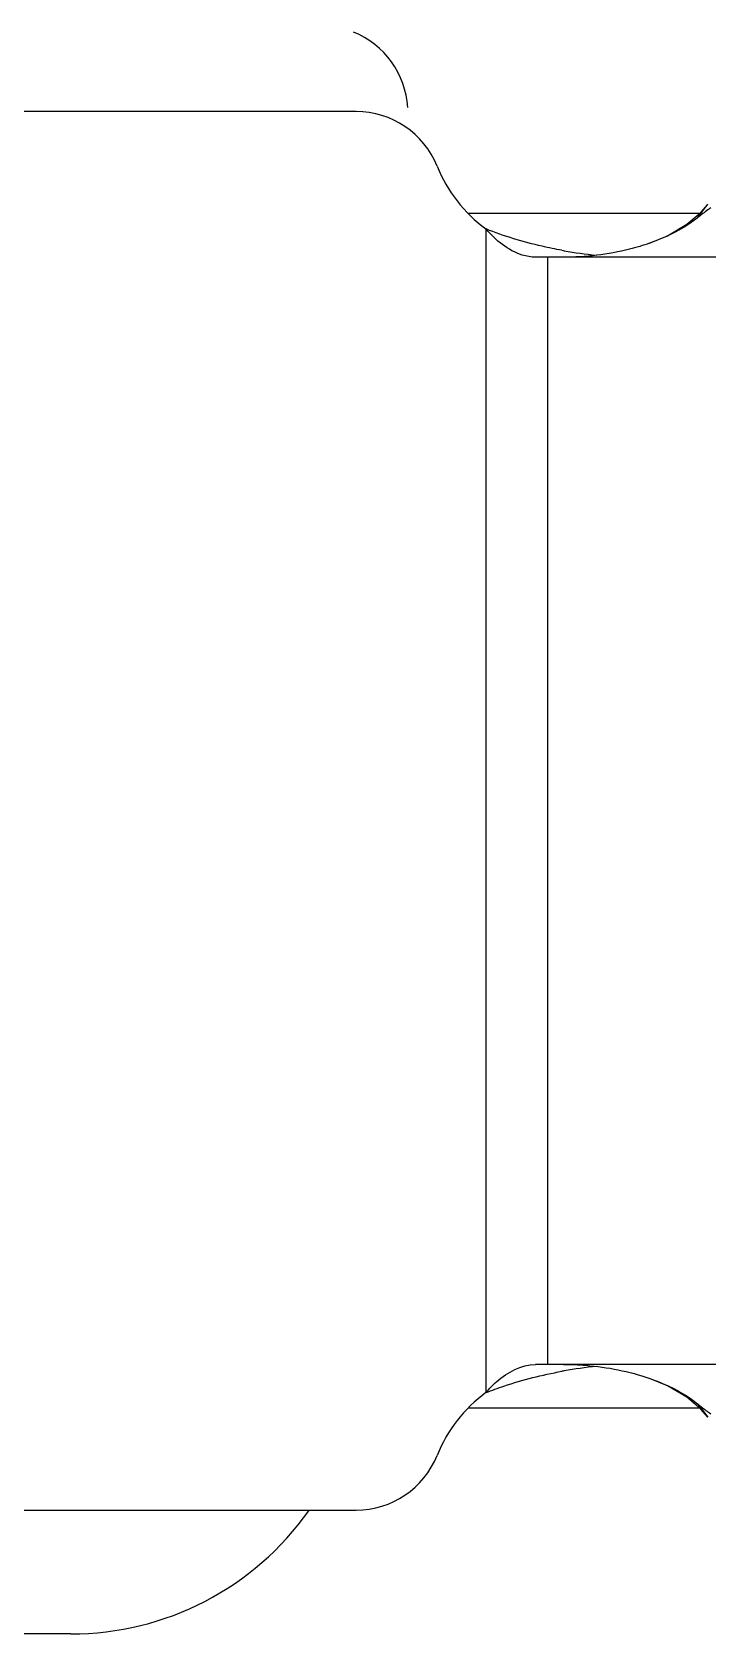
# Model space of a CAD drawing. Extents: x 27938 to 1507990, y 110129 to 923079.
# Drawn here: x 484549.5 to 484739.3, y 357961.9 to 358411.4 of the extents above; entities that cross this region are included whole.
import ezdxf

# ---------------------------------------------------------------- set-up
doc = ezdxf.new("R2010")
doc.units = 0
doc.header["$LTSCALE"] = 1000
doc.header["$MEASUREMENT"] = 0

msp = doc.modelspace()

# ---------------------------------------------------------------- linework, layer by layer
for p, q in [((484640.48, 358389.14), (484296.69, 358389.14)), ((484736.93, 358360.52), (484672.03, 358360.52)), ((484736.45, 358359.39), (484739.26, 358363.08)), ((484676.95, 358029.59), (484676.95, 358356.16)), ((485065.83, 358348.25), (484690.84, 358348.25)), ((484694.29, 358037.5), (484694.29, 358348.25)), ((485065.83, 358037.5), (484690.84, 358037.5)), ((484736.45, 358026.37), (484739.26, 358022.67)), ((484736.94, 358025.24), (484672.03, 358025.24)), ((484296.69, 357996.62), (484640.48, 357996.62)), ((484560.42, 357961.86), (484331.45, 357961.86))]:
    msp.add_line(p, q)
for points in [[(484722.89, 358352.18), (484727.94, 358354.27), (484733.35, 358357.48), (484737.28, 358360.81), (484739.25, 358363.07)], [(484739.25, 358022.68), (484737.24, 358024.98), (484733.32, 358028.3), (484727.91, 358031.49), (484722.89, 358033.58)]]:
    msp.add_lwpolyline(points)
for centre, radius, start, end in [((484630.5, 358388.69), 24.53, 3.6522, 67.9757), ((484640.48, 358364.6), 24.53, 22.0243, 90), ((484701.12, 358389.14), 40.89, 202.0243, 233.7485), ((484720.5, 358473), 124.83, 259.7299, 260.0443), ((484720.3, 358471.64), 123.45, 260.0279, 264.2434), ((484720.5, 357912.75), 124.83, 99.9557, 100.2701), ((484720.3, 357914.12), 123.44, 95.7509, 99.9721), ((484701.12, 357996.62), 40.89, 126.2515, 157.9757), ((484640.48, 358021.15), 24.53, 270, 337.9757), ((484560.42, 358043.64), 81.78, 270, 324.7468)]:
    msp.add_arc(centre, radius, start, end)
for points, knots in [([(484736.45, 358359.39), (484735.62, 358358.71), (484731.45, 358355.7), (484726.72, 358353.52), (484722.89, 358352.18)], [0, 0, 0, 0, 0.210146, 1, 1, 1, 1]), ([(484740.03, 358362.1), (484739.74, 358361.9), (484738.52, 358361.04), (484737.35, 358360.11), (484736.45, 358359.39)], [0, 0, 0, 0, 0.231104, 1, 1, 1, 1]), ([(484698.25, 358350.17), (484696.4, 358350.51), (484689.16, 358351.99), (484682.05, 358354.12), (484676.95, 358356.16)], [0, 0, 0, 0, 0.255037, 1, 1, 1, 1]), ([(484690.84, 358348.25), (484689.59, 358348.25), (484684.16, 358349.24), (484679.62, 358352.95), (484676.95, 358356.16)], [0, 0, 0, 0, 0.231026, 1, 1, 1, 1]), ([(484722.89, 358352.18), (484721.04, 358351.53), (484713.17, 358349.19), (484704.9, 358348.25), (484698.66, 358348.25)], [0, 0, 0, 0, 0.239548, 1, 1, 1, 1]), ([(484676.95, 358029.59), (484677.87, 358030.69), (484681.57, 358034.56), (484686.87, 358037.5), (484690.84, 358037.5)], [0, 0, 0, 0, 0.266, 1, 1, 1, 1]), ([(484676.95, 358029.59), (484678.61, 358030.25), (484685.55, 358032.79), (484692.75, 358034.58), (484698.25, 358035.58)], [0, 0, 0, 0, 0.242689, 1, 1, 1, 1]), ([(484698.66, 358037.5), (484700.77, 358037.5), (484708.97, 358037.18), (484717.15, 358035.59), (484722.9, 358033.58)], [0, 0, 0, 0, 0.257456, 1, 1, 1, 1]), ([(484722.9, 358033.58), (484724.28, 358033.09), (484729.05, 358031.22), (484733.61, 358028.68), (484736.45, 358026.37)], [0, 0, 0, 0, 0.285604, 1, 1, 1, 1]), ([(484736.45, 358026.37), (484736.77, 358026.11), (484737.93, 358025.17), (484739.12, 358024.27), (484740.03, 358023.66)], [0, 0, 0, 0, 0.26918, 1, 1, 1, 1])]:
    msp.add_open_spline(points, degree=3, knots=knots)

doc.saveas('drawing.dxf')
